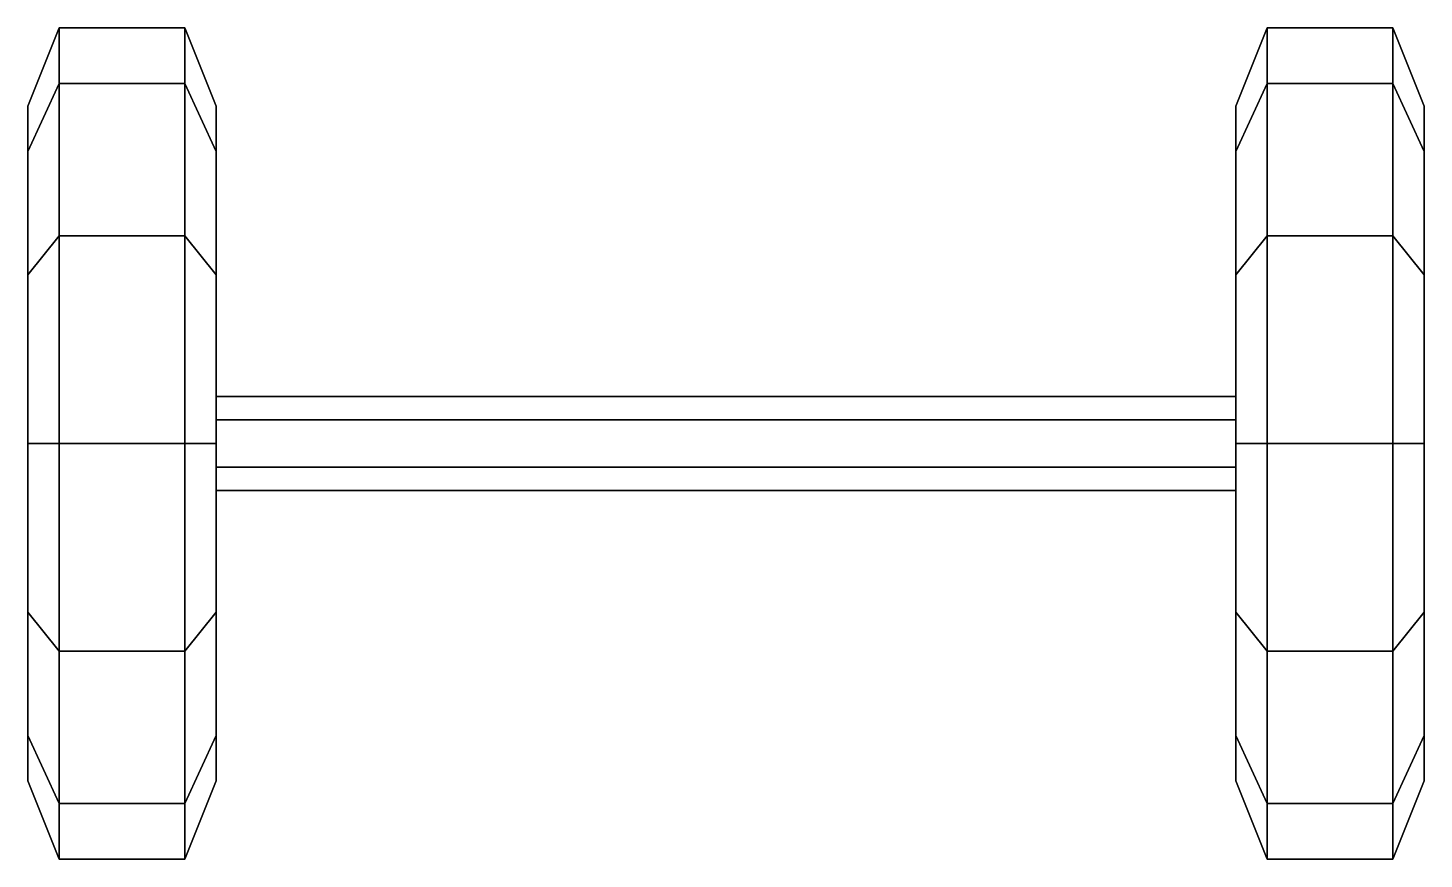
# Model space of a CAD drawing. Extents: x -0.89 to 0.89, y -0.53 to 0.53.
import ezdxf

# ---------------------------------------------------------------- set-up
doc = ezdxf.new("R2010")
doc.units = 0
doc.layers.add('WHEELS', color=2, linetype='CONTINUOUS')

msp = doc.modelspace()

# ---------------------------------------------------------------- linework, layer by layer
at = {"layer": 'WHEELS'}
for points in [[(-0.85, 0.459, 0.265), (-0.85, 0.53), (-0.89, 0.43), (-0.89, 0.3724, 0.215)], [(-0.85, 0.53), (-0.85, 0.459, -0.265), (-0.89, 0.3724, -0.215), (-0.89, 0.43)], [(-0.69, 0.459, 0.265), (-0.69, 0.53), (-0.85, 0.53), (-0.85, 0.459, 0.265)], [(-0.69, 0.53), (-0.69, 0.459, -0.265), (-0.85, 0.459, -0.265), (-0.85, 0.53)], [(-0.69, 0.53), (-0.69, 0.459, 0.265), (-0.65, 0.3724, 0.215), (-0.65, 0.43)], [(-0.69, 0.459, -0.265), (-0.69, 0.53), (-0.65, 0.43), (-0.65, 0.3724, -0.215)], [(0.69, 0.53), (0.69, 0.459, -0.265), (0.65, 0.3724, -0.215), (0.65, 0.43)], [(0.69, 0.459, 0.265), (0.69, 0.53), (0.65, 0.43), (0.65, 0.3724, 0.215)], [(0.85, 0.53), (0.85, 0.459, -0.265), (0.69, 0.459, -0.265), (0.69, 0.53)], [(0.85, 0.459, 0.265), (0.85, 0.53), (0.69, 0.53), (0.69, 0.459, 0.265)], [(0.85, 0.459, -0.265), (0.85, 0.53), (0.89, 0.43), (0.89, 0.3724, -0.215)], [(0.85, 0.53), (0.85, 0.459, 0.265), (0.89, 0.3724, 0.215), (0.89, 0.43)], [(-0.85, 0.265, 0.459), (-0.85, 0.459, 0.265), (-0.89, 0.3724, 0.215), (-0.89, 0.215, 0.3724)], [(-0.85, 0.459, -0.265), (-0.85, 0.265, -0.459), (-0.89, 0.215, -0.3724), (-0.89, 0.3724, -0.215)], [(-0.69, 0.265, 0.459), (-0.69, 0.459, 0.265), (-0.85, 0.459, 0.265), (-0.85, 0.265, 0.459)], [(-0.69, 0.459, -0.265), (-0.69, 0.265, -0.459), (-0.85, 0.265, -0.459), (-0.85, 0.459, -0.265)], [(-0.69, 0.265, -0.459), (-0.69, 0.459, -0.265), (-0.65, 0.3724, -0.215), (-0.65, 0.215, -0.3724)], [(-0.69, 0.459, 0.265), (-0.69, 0.265, 0.459), (-0.65, 0.215, 0.3724), (-0.65, 0.3724, 0.215)], [(0.69, 0.265, 0.459), (0.69, 0.459, 0.265), (0.65, 0.3724, 0.215), (0.65, 0.215, 0.3724)], [(0.69, 0.459, -0.265), (0.69, 0.265, -0.459), (0.65, 0.215, -0.3724), (0.65, 0.3724, -0.215)], [(0.85, 0.265, 0.459), (0.85, 0.459, 0.265), (0.69, 0.459, 0.265), (0.69, 0.265, 0.459)], [(0.85, 0.459, -0.265), (0.85, 0.265, -0.459), (0.69, 0.265, -0.459), (0.69, 0.459, -0.265)], [(0.85, 0.459, 0.265), (0.85, 0.265, 0.459), (0.89, 0.215, 0.3724), (0.89, 0.3724, 0.215)], [(0.85, 0.265, -0.459), (0.85, 0.459, -0.265), (0.89, 0.3724, -0.215), (0.89, 0.215, -0.3724)], [(-0.89, -0.215, 0.3724), (-0.89, 0.3724, 0.215), (-0.89, 0.43), (-0.89, -0.3724, 0.215)], [(-0.89, -0.3724, 0.215), (-0.89, 0.43), (-0.89, 0.3724, -0.215), (-0.89, -0.43)], [(-0.65, -0.3724, -0.215), (-0.65, 0.43), (-0.65, 0.3724, 0.215), (-0.65, -0.43)], [(-0.65, -0.215, -0.3724), (-0.65, 0.3724, -0.215), (-0.65, 0.43), (-0.65, -0.3724, -0.215)], [(0.65, -0.3724, 0.215), (0.65, 0.43), (0.65, 0.3724, -0.215), (0.65, -0.43)], [(0.65, -0.215, 0.3724), (0.65, 0.3724, 0.215), (0.65, 0.43), (0.65, -0.3724, 0.215)], [(0.89, -0.215, -0.3724), (0.89, 0.3724, -0.215), (0.89, 0.43), (0.89, -0.3724, -0.215)], [(0.89, -0.3724, -0.215), (0.89, 0.43), (0.89, 0.3724, 0.215), (0.89, -0.43)], [(-0.89, 0, 0.43), (-0.89, 0.215, 0.3724), (-0.89, 0.3724, 0.215), (-0.89, -0.215, 0.3724)], [(-0.89, -0.43), (-0.89, 0.3724, -0.215), (-0.89, 0.215, -0.3724), (-0.89, -0.3724, -0.215)], [(-0.65, 0, -0.43), (-0.65, 0.215, -0.3724), (-0.65, 0.3724, -0.215), (-0.65, -0.215, -0.3724)], [(-0.65, -0.43), (-0.65, 0.3724, 0.215), (-0.65, 0.215, 0.3724), (-0.65, -0.3724, 0.215)], [(0.65, 0, 0.43), (0.65, 0.215, 0.3724), (0.65, 0.3724, 0.215), (0.65, -0.215, 0.3724)], [(0.65, -0.43), (0.65, 0.3724, -0.215), (0.65, 0.215, -0.3724), (0.65, -0.3724, -0.215)], [(0.89, 0, -0.43), (0.89, 0.215, -0.3724), (0.89, 0.3724, -0.215), (0.89, -0.215, -0.3724)], [(0.89, -0.43), (0.89, 0.3724, 0.215), (0.89, 0.215, 0.3724), (0.89, -0.3724, 0.215)], [(-0.85, 0, 0.53), (-0.85, 0.265, 0.459), (-0.89, 0.215, 0.3724), (-0.89, 0, 0.43)], [(-0.85, 0.265, -0.459), (-0.85, 0, -0.53), (-0.89, 0, -0.43), (-0.89, 0.215, -0.3724)], [(-0.69, 0, 0.53), (-0.69, 0.265, 0.459), (-0.85, 0.265, 0.459), (-0.85, 0, 0.53)], [(-0.69, 0.265, -0.459), (-0.69, 0, -0.53), (-0.85, 0, -0.53), (-0.85, 0.265, -0.459)], [(-0.69, 0, -0.53), (-0.69, 0.265, -0.459), (-0.65, 0.215, -0.3724), (-0.65, 0, -0.43)], [(-0.69, 0.265, 0.459), (-0.69, 0, 0.53), (-0.65, 0, 0.43), (-0.65, 0.215, 0.3724)], [(0.69, 0, 0.53), (0.69, 0.265, 0.459), (0.65, 0.215, 0.3724), (0.65, 0, 0.43)], [(0.69, 0.265, -0.459), (0.69, 0, -0.53), (0.65, 0, -0.43), (0.65, 0.215, -0.3724)], [(0.85, 0.265, -0.459), (0.85, 0, -0.53), (0.69, 0, -0.53), (0.69, 0.265, -0.459)], [(0.85, 0, 0.53), (0.85, 0.265, 0.459), (0.69, 0.265, 0.459), (0.69, 0, 0.53)], [(0.85, 0.265, 0.459), (0.85, 0, 0.53), (0.89, 0, 0.43), (0.89, 0.215, 0.3724)], [(0.85, 0, -0.53), (0.85, 0.265, -0.459), (0.89, 0.215, -0.3724), (0.89, 0, -0.43)], [(-0.89, -0.3724, -0.215), (-0.89, 0.215, -0.3724), (-0.89, 0, -0.43), (-0.89, -0.215, -0.3724)], [(-0.65, -0.3724, 0.215), (-0.65, 0.215, 0.3724), (-0.65, 0, 0.43), (-0.65, -0.215, 0.3724)], [(0.65, -0.3724, -0.215), (0.65, 0.215, -0.3724), (0.65, 0, -0.43), (0.65, -0.215, -0.3724)], [(0.89, -0.3724, 0.215), (0.89, 0.215, 0.3724), (0.89, 0, 0.43), (0.89, -0.215, 0.3724)], [(0.65, 0.03, 0.052), (0.65, 0.06), (-0.65, 0.06), (-0.65, 0.03, 0.052)], [(0.65, 0.06), (0.65, 0.03, -0.052), (-0.65, 0.03, -0.052), (-0.65, 0.06)], [(0.65, -0.03, 0.052), (0.65, 0.03, 0.052), (-0.65, 0.03, 0.052), (-0.65, -0.03, 0.052)], [(0.65, 0.03, -0.052), (0.65, -0.03, -0.052), (-0.65, -0.03, -0.052), (-0.65, 0.03, -0.052)], [(-0.85, -0.265, 0.459), (-0.85, 0, 0.53), (-0.89, 0, 0.43), (-0.89, -0.215, 0.3724)], [(-0.85, 0, -0.53), (-0.85, -0.265, -0.459), (-0.89, -0.215, -0.3724), (-0.89, 0, -0.43)], [(-0.69, -0.265, 0.459), (-0.69, 0, 0.53), (-0.85, 0, 0.53), (-0.85, -0.265, 0.459)], [(-0.69, 0, -0.53), (-0.69, -0.265, -0.459), (-0.85, -0.265, -0.459), (-0.85, 0, -0.53)], [(-0.69, -0.265, -0.459), (-0.69, 0, -0.53), (-0.65, 0, -0.43), (-0.65, -0.215, -0.3724)], [(-0.69, 0, 0.53), (-0.69, -0.265, 0.459), (-0.65, -0.215, 0.3724), (-0.65, 0, 0.43)], [(0.69, -0.265, 0.459), (0.69, 0, 0.53), (0.65, 0, 0.43), (0.65, -0.215, 0.3724)], [(0.69, 0, -0.53), (0.69, -0.265, -0.459), (0.65, -0.215, -0.3724), (0.65, 0, -0.43)], [(0.85, 0, -0.53), (0.85, -0.265, -0.459), (0.69, -0.265, -0.459), (0.69, 0, -0.53)], [(0.85, -0.265, 0.459), (0.85, 0, 0.53), (0.69, 0, 0.53), (0.69, -0.265, 0.459)], [(0.85, 0, 0.53), (0.85, -0.265, 0.459), (0.89, -0.215, 0.3724), (0.89, 0, 0.43)], [(0.85, -0.265, -0.459), (0.85, 0, -0.53), (0.89, 0, -0.43), (0.89, -0.215, -0.3724)], [(0.65, -0.06), (0.65, -0.03, 0.052), (-0.65, -0.03, 0.052), (-0.65, -0.06)], [(0.65, -0.03, -0.052), (0.65, -0.06), (-0.65, -0.06), (-0.65, -0.03, -0.052)], [(-0.85, -0.459, 0.265), (-0.85, -0.265, 0.459), (-0.89, -0.215, 0.3724), (-0.89, -0.3724, 0.215)], [(-0.85, -0.265, -0.459), (-0.85, -0.459, -0.265), (-0.89, -0.3724, -0.215), (-0.89, -0.215, -0.3724)], [(-0.69, -0.459, -0.265), (-0.69, -0.265, -0.459), (-0.65, -0.215, -0.3724), (-0.65, -0.3724, -0.215)], [(-0.69, -0.265, 0.459), (-0.69, -0.459, 0.265), (-0.65, -0.3724, 0.215), (-0.65, -0.215, 0.3724)], [(0.69, -0.459, 0.265), (0.69, -0.265, 0.459), (0.65, -0.215, 0.3724), (0.65, -0.3724, 0.215)], [(0.69, -0.265, -0.459), (0.69, -0.459, -0.265), (0.65, -0.3724, -0.215), (0.65, -0.215, -0.3724)], [(0.85, -0.265, 0.459), (0.85, -0.459, 0.265), (0.89, -0.3724, 0.215), (0.89, -0.215, 0.3724)], [(0.85, -0.459, -0.265), (0.85, -0.265, -0.459), (0.89, -0.215, -0.3724), (0.89, -0.3724, -0.215)], [(-0.69, -0.459, 0.265), (-0.69, -0.265, 0.459), (-0.85, -0.265, 0.459), (-0.85, -0.459, 0.265)], [(-0.69, -0.265, -0.459), (-0.69, -0.459, -0.265), (-0.85, -0.459, -0.265), (-0.85, -0.265, -0.459)], [(0.85, -0.459, 0.265), (0.85, -0.265, 0.459), (0.69, -0.265, 0.459), (0.69, -0.459, 0.265)], [(0.85, -0.265, -0.459), (0.85, -0.459, -0.265), (0.69, -0.459, -0.265), (0.69, -0.265, -0.459)], [(-0.85, -0.53), (-0.85, -0.459, 0.265), (-0.89, -0.3724, 0.215), (-0.89, -0.43)], [(-0.85, -0.459, -0.265), (-0.85, -0.53), (-0.89, -0.43), (-0.89, -0.3724, -0.215)], [(-0.69, -0.459, 0.265), (-0.69, -0.53), (-0.65, -0.43), (-0.65, -0.3724, 0.215)], [(-0.69, -0.53), (-0.69, -0.459, -0.265), (-0.65, -0.3724, -0.215), (-0.65, -0.43)], [(0.69, -0.459, -0.265), (0.69, -0.53), (0.65, -0.43), (0.65, -0.3724, -0.215)], [(0.69, -0.53), (0.69, -0.459, 0.265), (0.65, -0.3724, 0.215), (0.65, -0.43)], [(0.85, -0.53), (0.85, -0.459, -0.265), (0.89, -0.3724, -0.215), (0.89, -0.43)], [(0.85, -0.459, 0.265), (0.85, -0.53), (0.89, -0.43), (0.89, -0.3724, 0.215)], [(-0.69, -0.53), (-0.69, -0.459, 0.265), (-0.85, -0.459, 0.265), (-0.85, -0.53)], [(-0.69, -0.459, -0.265), (-0.69, -0.53), (-0.85, -0.53), (-0.85, -0.459, -0.265)], [(0.85, -0.459, -0.265), (0.85, -0.53), (0.69, -0.53), (0.69, -0.459, -0.265)], [(0.85, -0.53), (0.85, -0.459, 0.265), (0.69, -0.459, 0.265), (0.69, -0.53)]]:
    msp.add_3dface(points, dxfattribs=at)

doc.saveas('drawing.dxf')
